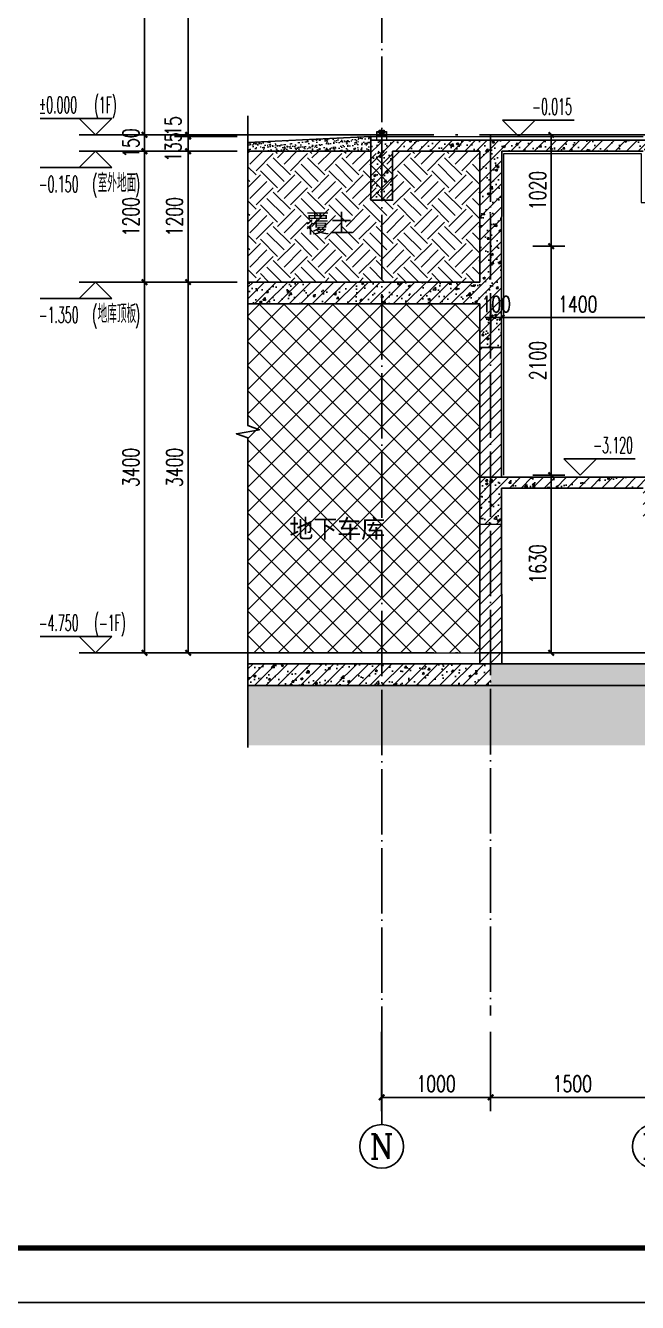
# Model space of a CAD drawing. Extents: x 393367 to 3005760, y 4998 to 826018.
# Drawn here: x 2819284 to 2824898, y 517962 to 529673 of the extents above; entities that cross this region are included whole.
import ezdxf
from ezdxf.enums import TextEntityAlignment as Align

# ---------------------------------------------------------------- set-up
doc = ezdxf.new("R2010")
doc.units = 0
doc.header["$LTSCALE"] = 1000
doc.linetypes.add('DOTE', pattern=[2.42, 2, -0.2, 0.02, -0.2])
doc.layers.get('0').update_dxf_attribs({"linetype": 'CONTINUOUS'})
doc.layers.get('Defpoints').update_dxf_attribs({"linetype": 'CONTINUOUS'})
for name, color, linetype in [('-TK', 7, 'CONTINUOUS'), ('AXIS', 3, 'CONTINUOUS'), ('AXIS_TEXT', 7, 'CONTINUOUS'), ('DIM_ELEV', 3, 'CONTINUOUS'), ('DIM_SYMB', 3, 'CONTINUOUS'), ('DOTE', 8, 'DOTE'), ('PUB_DIM', 3, 'CONTINUOUS'), ('PUB_HATCH', 8, 'CONTINUOUS'), ('PUB_TEXT', 7, 'CONTINUOUS'), ('WALL', 130, 'CONTINUOUS'), ('尺寸标注', 86, 'CONTINUOUS'), ('看线', 251, 'CONTINUOUS')]:
    doc.layers.add(name, color=color, linetype=linetype)
for name, color, linetype, lineweight in [('S_WINDOW', 144, 'CONTINUOUS', 15), ('内粉刷', 37, 'CONTINUOUS', 9), ('填充', 251, 'CONTINUOUS', 5), ('细细', 250, 'CONTINUOUS', 0)]:
    doc.layers.add(name, color=color, linetype=linetype, lineweight=lineweight)
doc.layers.add('yichutu', color=7, linetype='CONTINUOUS', true_color=0xffffff, plot=False)
doc.styles.add('_TCH_AXIS', font='COMPLEX', dxfattribs={"bigfont": 'GBCBIG'})
doc.styles.add('_TCH_DIM', font='simplex.shx', dxfattribs={"width": 0.65, "bigfont": 'gbcbig.shx'})
doc.styles.add('_TCH_DIM_T3', font='SIMPLEX', dxfattribs={"width": 0.705882, "bigfont": 'GBCBIG'})
doc.styles.add('COMPLEX', font='COMPLEX')
doc.dimstyles.new('_TCH_ARCH&&50', dxfattribs={"dimtxt": 148.75, "dimasz": 50, "dimexe": 125, "dimexo": 150, "dimgap": 50, "dimtad": 1, "dimdec": 0, "dimzin": 0, "dimdsep": 46, "dimtxsty": '_TCH_DIM_T3', "dimblk": 'ARCHTICK', "dimcen": 0.09, "dimclrt": 4, "dimazin": 2, "dimtfac": 1, "dimtdec": 0, "dimtix": 1, "dimtmove": 2, "dimatfit": 3, "dimfxl": 1, "dimtolj": 1, "dimtzin": 0, "dimarcsym": 0})
pattern_1 = [(315, (1818086.9457, -896.7821), (-1.767766953, -1.767766953), []), (315, (1818088.1242, -896.7821), (-1.767766953, -1.767766953), [])]
pattern_2 = [(45, (2420988.06, 621098.77), (-53.033009, 53.033009), []), (50, (2420988.06, 621098.77), (215.178055, -18.82564), [22.5, -247.5]), (355, (2420988.06, 621098.77), (-41.6254, 225.65764), [18, -198]), (100.4514, (2421006, 621097.2), (173.55281, 206.83186), [19.12206, -210.34263]), (46.1842, (2420988.06, 621158.77), (320.17231, -49.6557), [33.75, -371.25]), (96.6356, (2421014.74, 621154.63), (280.39881, 292.23536), [28.68309, -315.5139]), (351.1842, (2420988.06, 621158.77), (280.39858, 292.23558), [27, -297]), (21, (2421018.06, 621143.77), (179.072116, -120.78567), [22.5, -247.5]), (326, (2421018.06, 621143.77), (72.9946, 217.54501), [18, -198]), (71.4514, (2421032.98, 621133.7), (252.06679, 96.75915), [19.12206, -210.34263]), (37.5, (2420988.06, 621098.77), (3.647957, 99.868156), [0, -195.6, 0, -201, 0, -198.75]), (7.5, (2420988.06, 621098.77), (78.92086, 118.323514), [0, -114.6, 0, -191.1, 0, -75.75]), (327.5, (2420921.16, 621098.77), (160.146731, -6.766462), [0, -75, 0, -234, 0, -310.5]), (317.5, (2420891.16, 621098.77), (174.95585, 30.031495), [0, -97.5, 0, -155.4, 0, -220.5])]
pattern_3 = [(45, (2420988.06, 621152.625), (-53.03303, 53.03303), [])]

# ---------------------------------------------------------------- blocks, each defined once
blk = doc.blocks.new('A1')
blk.add_lwpolyline([(0, 59400), (0, 0), (84100, 0), (84100, 59400)], close=True)
at = {"const_width": 100}
blk.add_lwpolyline([(2500, 58400), (2500, 1000), (83100, 1000), (83100, 58400)], close=True, dxfattribs=at)
blk = doc.blocks.new('_ArchTick')
at = {"color": 0, "linetype": 'ByBlock', "const_width": 0.4}
blk.add_lwpolyline([(-0.5, -0.5), (0.5, 0.5)], dxfattribs=at)
blk = doc.blocks.new('*D2400')
at = {"layer": 'Defpoints', "color": 0, "transparency": 16777216}
for p in [(2825051, 526994), (2823652, 526720), (2825051, 526720)]:
    blk.add_point(p, dxfattribs=at)
at = {"layer": '尺寸标注', "color": 0, "lineweight": -2, "transparency": 16777216}
for p, q in [((2823652, 526870), (2823652, 527119)), ((2825051, 526870), (2825051, 527119)), ((2823652, 526994), (2825051, 526994))]:
    blk.add_line(p, q, dxfattribs=at)
at = {"layer": '尺寸标注', "color": 0, "lineweight": -2, "transparency": 16777216, "xscale": 50, "yscale": 50, "zscale": 50}
for p, rotation in [((2823652, 526994), 180.0121022878835), ((2825051, 526994), 0.01210228788352091)]:
    blk.add_blockref('_ArchTick', p, dxfattribs=dict(at, rotation=rotation))
at = {"layer": '尺寸标注', "color": 4, "transparency": 16777216, "insert": (2824351, 527118), "char_height": 148.8, "attachment_point": 5, "rotation": 0.0121, "style": '_TCH_DIM_T3'}
blk.add_mtext('\\A1;1400', dxfattribs=at)
blk = doc.blocks.new('*D2401')
at = {"layer": 'Defpoints', "color": 0, "transparency": 16777216}
for p in [(2823652, 526994), (2823552, 526720), (2823652, 526720)]:
    blk.add_point(p, dxfattribs=at)
at = {"layer": '尺寸标注', "color": 0, "lineweight": -2, "transparency": 16777216}
for p, q in [((2823552, 526870), (2823552, 527119)), ((2823652, 526870), (2823652, 527119)), ((2823552, 526994), (2823502, 526994)), ((2823552, 526994), (2823652, 526994)), ((2823652, 526994), (2823702, 526994))]:
    blk.add_line(p, q, dxfattribs=at)
at = {"layer": '尺寸标注', "color": 0, "lineweight": -2, "transparency": 16777216, "xscale": 50, "yscale": 50, "zscale": 50}
for p, rotation in [((2823552, 526994), 0.01210228783364187), ((2823652, 526994), 180.0121022878336)]:
    blk.add_blockref('_ArchTick', p, dxfattribs=dict(at, rotation=rotation))
at = {"layer": '尺寸标注', "color": 4, "transparency": 16777216, "insert": (2823602, 527118), "char_height": 148.8, "attachment_point": 5, "rotation": 0.0121, "style": '_TCH_DIM_T3'}
blk.add_mtext('\\A1;100', dxfattribs=at)
blk = doc.blocks.new('*D2402')
at = {"layer": 'Defpoints', "color": 0, "transparency": 16777216}
for p in [(2823788, 528670), (2824107, 528670), (2823788, 527650)]:
    blk.add_point(p, dxfattribs=at)
at = {"layer": '尺寸标注', "color": 0, "lineweight": -2, "transparency": 16777216}
for p, q in [((2823938, 528670), (2824232, 528670)), ((2824107, 527650), (2824107, 528670)), ((2823938, 527650), (2824232, 527650))]:
    blk.add_line(p, q, dxfattribs=at)
at = {"layer": '尺寸标注', "color": 0, "lineweight": -2, "transparency": 16777216, "xscale": 50, "yscale": 50, "zscale": 50}
for p, rotation in [((2824107, 528670), 90), ((2824107, 527650), 270)]:
    blk.add_blockref('_ArchTick', p, dxfattribs=dict(at, rotation=rotation))
at = {"layer": '尺寸标注', "color": 4, "transparency": 16777216, "insert": (2823983, 528160), "char_height": 148.8, "attachment_point": 5, "rotation": 90, "style": '_TCH_DIM_T3'}
blk.add_mtext('\\A1;1020', dxfattribs=at)
blk = doc.blocks.new('*D2403')
at = {"layer": 'Defpoints', "color": 0, "transparency": 16777216}
for p in [(2823788, 527650), (2824107, 527650), (2823788, 525550)]:
    blk.add_point(p, dxfattribs=at)
at = {"layer": '尺寸标注', "color": 0, "lineweight": -2, "transparency": 16777216}
for p, q in [((2823938, 527650), (2824232, 527650)), ((2824107, 525550), (2824107, 527650)), ((2823938, 525550), (2824232, 525550))]:
    blk.add_line(p, q, dxfattribs=at)
at = {"layer": '尺寸标注', "color": 0, "lineweight": -2, "transparency": 16777216, "xscale": 50, "yscale": 50, "zscale": 50}
for p, rotation in [((2824107, 527650), 90), ((2824107, 525550), 270)]:
    blk.add_blockref('_ArchTick', p, dxfattribs=dict(at, rotation=rotation))
at = {"layer": '尺寸标注', "color": 4, "transparency": 16777216, "insert": (2823983, 526600), "char_height": 148.8, "attachment_point": 5, "rotation": 90, "style": '_TCH_DIM_T3'}
blk.add_mtext('\\A1;2100', dxfattribs=at)
blk = doc.blocks.new('*D2404')
at = {"layer": 'Defpoints', "color": 0, "transparency": 16777216}
for p in [(2823788, 525550), (2824107, 525550), (2823788, 523920)]:
    blk.add_point(p, dxfattribs=at)
at = {"layer": '尺寸标注', "color": 0, "lineweight": -2, "transparency": 16777216}
for p, q in [((2823938, 525550), (2824232, 525550)), ((2824107, 523920), (2824107, 525550)), ((2823938, 523920), (2824232, 523920))]:
    blk.add_line(p, q, dxfattribs=at)
at = {"layer": '尺寸标注', "color": 0, "lineweight": -2, "transparency": 16777216, "xscale": 50, "yscale": 50, "zscale": 50}
for p, rotation in [((2824107, 525550), 90), ((2824107, 523920), 270)]:
    blk.add_blockref('_ArchTick', p, dxfattribs=dict(at, rotation=rotation))
at = {"layer": '尺寸标注', "color": 4, "transparency": 16777216, "insert": (2823983, 524735), "char_height": 148.8, "attachment_point": 5, "rotation": 90, "style": '_TCH_DIM_T3'}
blk.add_mtext('\\A1;1630', dxfattribs=at)
blk = doc.blocks.new('*D2418')
at = {"layer": 'AXIS', "color": 0, "lineweight": -2, "transparency": 16777216}
for p, q in [((2823551, 520443), (2823551, 519718)), ((2825051, 520443), (2825051, 519718)), ((2823551, 519843), (2825051, 519843))]:
    blk.add_line(p, q, dxfattribs=at)
at = {"layer": 'Defpoints', "color": 0, "transparency": 16777216}
for p in [(2823551, 520593), (2825051, 520593), (2825051, 519843)]:
    blk.add_point(p, dxfattribs=at)
at = {"layer": 'AXIS', "color": 0, "lineweight": -2, "transparency": 16777216, "xscale": 50, "yscale": 50, "zscale": 50, "rotation": 180}
blk.add_blockref('_ArchTick', (2823551, 519843), dxfattribs=at)
at = {"layer": 'AXIS', "color": 0, "lineweight": -2, "transparency": 16777216, "xscale": 50, "yscale": 50, "zscale": 50}
blk.add_blockref('_ArchTick', (2825051, 519843), dxfattribs=at)
at = {"layer": 'AXIS', "color": 4, "transparency": 16777216, "insert": (2824301, 519968), "char_height": 148.8, "attachment_point": 5, "style": '_TCH_DIM_T3'}
blk.add_mtext('\\A1;1500', dxfattribs=at)
blk = doc.blocks.new('*D2419')
at = {"layer": 'AXIS', "color": 0, "lineweight": -2, "transparency": 16777216}
for p, q in [((2822551, 520443), (2822551, 519718)), ((2823551, 520443), (2823551, 519718)), ((2822551, 519843), (2823551, 519843))]:
    blk.add_line(p, q, dxfattribs=at)
at = {"layer": 'Defpoints', "color": 0, "transparency": 16777216}
for p in [(2822551, 520593), (2823551, 520593), (2823551, 519843)]:
    blk.add_point(p, dxfattribs=at)
at = {"layer": 'AXIS', "color": 0, "lineweight": -2, "transparency": 16777216, "xscale": 50, "yscale": 50, "zscale": 50, "rotation": 180}
blk.add_blockref('_ArchTick', (2822551, 519843), dxfattribs=at)
at = {"layer": 'AXIS', "color": 0, "lineweight": -2, "transparency": 16777216, "xscale": 50, "yscale": 50, "zscale": 50}
blk.add_blockref('_ArchTick', (2823551, 519843), dxfattribs=at)
at = {"layer": 'AXIS', "color": 4, "transparency": 16777216, "insert": (2823051, 519968), "char_height": 148.8, "attachment_point": 5, "style": '_TCH_DIM_T3'}
blk.add_mtext('\\A1;1000', dxfattribs=at)
blk = doc.blocks.new('*D2424')
at = {"layer": 'Defpoints', "color": 0, "transparency": 16777216}
for p in [(2820775, 527320), (2821375, 527320), (2821375, 523920)]:
    blk.add_point(p, dxfattribs=at)
at = {"layer": 'PUB_DIM', "color": 0, "lineweight": -2, "transparency": 16777216}
for p, q in [((2821225, 527320), (2820650, 527320)), ((2820775, 523920), (2820775, 527320)), ((2821225, 523920), (2820650, 523920))]:
    blk.add_line(p, q, dxfattribs=at)
at = {"layer": 'PUB_DIM', "color": 0, "lineweight": -2, "transparency": 16777216, "xscale": 50, "yscale": 50, "zscale": 50}
for p, rotation in [((2820775, 527320), 90), ((2820775, 523920), 270)]:
    blk.add_blockref('_ArchTick', p, dxfattribs=dict(at, rotation=rotation))
at = {"layer": 'PUB_DIM', "color": 4, "transparency": 16777216, "insert": (2820651, 525620), "char_height": 148.8, "attachment_point": 5, "rotation": 90, "style": '_TCH_DIM_T3'}
blk.add_mtext('\\A1;3400', dxfattribs=at)
blk = doc.blocks.new('*D2425')
at = {"layer": 'Defpoints', "color": 0, "transparency": 16777216}
for p in [(2820775, 528520), (2821375, 528520), (2821375, 527320)]:
    blk.add_point(p, dxfattribs=at)
at = {"layer": 'PUB_DIM', "color": 0, "lineweight": -2, "transparency": 16777216}
for p, q in [((2821225, 528520), (2820650, 528520)), ((2820775, 527320), (2820775, 528520)), ((2821225, 527320), (2820650, 527320))]:
    blk.add_line(p, q, dxfattribs=at)
at = {"layer": 'PUB_DIM', "color": 0, "lineweight": -2, "transparency": 16777216, "xscale": 50, "yscale": 50, "zscale": 50}
for p, rotation in [((2820775, 528520), 90), ((2820775, 527320), 270)]:
    blk.add_blockref('_ArchTick', p, dxfattribs=dict(at, rotation=rotation))
at = {"layer": 'PUB_DIM', "color": 4, "transparency": 16777216, "insert": (2820651, 527920), "char_height": 148.8, "attachment_point": 5, "rotation": 90, "style": '_TCH_DIM_T3'}
blk.add_mtext('\\A1;1200', dxfattribs=at)
blk = doc.blocks.new('*D2426')
at = {"layer": 'Defpoints', "color": 0, "transparency": 16777216}
for p in [(2820775, 528655), (2821375, 528655), (2821375, 528520)]:
    blk.add_point(p, dxfattribs=at)
at = {"layer": 'PUB_DIM', "color": 0, "lineweight": -2, "transparency": 16777216}
for p, q in [((2821225, 528655), (2820650, 528655)), ((2820775, 528520), (2820775, 528655)), ((2821225, 528520), (2820650, 528520))]:
    blk.add_line(p, q, dxfattribs=at)
at = {"layer": 'PUB_DIM', "color": 0, "lineweight": -2, "transparency": 16777216, "xscale": 50, "yscale": 50, "zscale": 50}
for p, rotation in [((2820775, 528655), 90), ((2820775, 528520), 270)]:
    blk.add_blockref('_ArchTick', p, dxfattribs=dict(at, rotation=rotation))
at = {"layer": 'PUB_DIM', "color": 4, "transparency": 16777216, "insert": (2820638, 528558), "char_height": 148.8, "attachment_point": 5, "rotation": 90, "style": '_TCH_DIM_T3'}
blk.add_mtext('\\A1;135', dxfattribs=at)
blk = doc.blocks.new('*D2427')
at = {"layer": 'Defpoints', "color": 0, "transparency": 16777216}
for p in [(2820775, 528670), (2821375, 528670), (2821375, 528655)]:
    blk.add_point(p, dxfattribs=at)
at = {"layer": 'PUB_DIM', "color": 0, "lineweight": -2, "transparency": 16777216}
for p, q in [((2821225, 528670), (2820650, 528670)), ((2821225, 528655), (2820650, 528655)), ((2820775, 528670), (2820775, 528720)), ((2820775, 528655), (2820775, 528670)), ((2820775, 528655), (2820775, 528605))]:
    blk.add_line(p, q, dxfattribs=at)
at = {"layer": 'PUB_DIM', "color": 0, "lineweight": -2, "transparency": 16777216, "xscale": 50, "yscale": 50, "zscale": 50}
for p, rotation in [((2820775, 528670), 270), ((2820775, 528655), 90)]:
    blk.add_blockref('_ArchTick', p, dxfattribs=dict(at, rotation=rotation))
at = {"layer": 'PUB_DIM', "color": 4, "transparency": 16777216, "insert": (2820638, 528752), "char_height": 148.8, "attachment_point": 5, "rotation": 90, "style": '_TCH_DIM_T3'}
blk.add_mtext('\\A1;15', dxfattribs=at)
blk = doc.blocks.new('*D2428')
at = {"layer": 'Defpoints', "color": 0, "transparency": 16777216}
for p in [(2820775, 531320), (2821375, 531320), (2821375, 528670)]:
    blk.add_point(p, dxfattribs=at)
at = {"layer": 'PUB_DIM', "color": 0, "lineweight": -2, "transparency": 16777216}
for p, q in [((2821225, 531320), (2820650, 531320)), ((2820775, 528670), (2820775, 531320)), ((2821225, 528670), (2820650, 528670))]:
    blk.add_line(p, q, dxfattribs=at)
at = {"layer": 'PUB_DIM', "color": 0, "lineweight": -2, "transparency": 16777216, "xscale": 50, "yscale": 50, "zscale": 50}
for p, rotation in [((2820775, 531320), 90), ((2820775, 528670), 270)]:
    blk.add_blockref('_ArchTick', p, dxfattribs=dict(at, rotation=rotation))
at = {"layer": 'PUB_DIM', "color": 4, "transparency": 16777216, "insert": (2820651, 529995), "char_height": 148.8, "attachment_point": 5, "rotation": 90, "style": '_TCH_DIM_T3'}
blk.add_mtext('\\A1;2650', dxfattribs=at)
blk = doc.blocks.new('*D2448')
at = {"layer": 'Defpoints', "color": 0, "transparency": 16777216}
for p in [(2820375, 527320), (2821375, 527320), (2821375, 523920)]:
    blk.add_point(p, dxfattribs=at)
at = {"layer": 'PUB_DIM', "color": 0, "lineweight": -2, "transparency": 16777216}
for p, q in [((2821225, 527320), (2820250, 527320)), ((2820375, 523920), (2820375, 527320)), ((2821225, 523920), (2820250, 523920))]:
    blk.add_line(p, q, dxfattribs=at)
at = {"layer": 'PUB_DIM', "color": 0, "lineweight": -2, "transparency": 16777216, "xscale": 50, "yscale": 50, "zscale": 50}
for p, rotation in [((2820375, 527320), 90), ((2820375, 523920), 270)]:
    blk.add_blockref('_ArchTick', p, dxfattribs=dict(at, rotation=rotation))
at = {"layer": 'PUB_DIM', "color": 4, "transparency": 16777216, "insert": (2820251, 525620), "char_height": 148.8, "attachment_point": 5, "rotation": 90, "style": '_TCH_DIM_T3'}
blk.add_mtext('\\A1;3400', dxfattribs=at)
blk = doc.blocks.new('*D2449')
at = {"layer": 'Defpoints', "color": 0, "transparency": 16777216}
for p in [(2820375, 528520), (2821375, 528520), (2821375, 527320)]:
    blk.add_point(p, dxfattribs=at)
at = {"layer": 'PUB_DIM', "color": 0, "lineweight": -2, "transparency": 16777216}
for p, q in [((2821225, 528520), (2820250, 528520)), ((2820375, 527320), (2820375, 528520)), ((2821225, 527320), (2820250, 527320))]:
    blk.add_line(p, q, dxfattribs=at)
at = {"layer": 'PUB_DIM', "color": 0, "lineweight": -2, "transparency": 16777216, "xscale": 50, "yscale": 50, "zscale": 50}
for p, rotation in [((2820375, 528520), 90), ((2820375, 527320), 270)]:
    blk.add_blockref('_ArchTick', p, dxfattribs=dict(at, rotation=rotation))
at = {"layer": 'PUB_DIM', "color": 4, "transparency": 16777216, "insert": (2820251, 527920), "char_height": 148.8, "attachment_point": 5, "rotation": 90, "style": '_TCH_DIM_T3'}
blk.add_mtext('\\A1;1200', dxfattribs=at)
blk = doc.blocks.new('*D2450')
at = {"layer": 'Defpoints', "color": 0, "transparency": 16777216}
for p in [(2820375, 528670), (2821375, 528670), (2821375, 528520)]:
    blk.add_point(p, dxfattribs=at)
at = {"layer": 'PUB_DIM', "color": 0, "lineweight": -2, "transparency": 16777216}
for p, q in [((2821225, 528670), (2820250, 528670)), ((2820375, 528670), (2820375, 528720)), ((2820375, 528520), (2820375, 528670)), ((2821225, 528520), (2820250, 528520)), ((2820375, 528520), (2820375, 528470))]:
    blk.add_line(p, q, dxfattribs=at)
at = {"layer": 'PUB_DIM', "color": 0, "lineweight": -2, "transparency": 16777216, "xscale": 50, "yscale": 50, "zscale": 50}
for p, rotation in [((2820375, 528670), 270), ((2820375, 528520), 90)]:
    blk.add_blockref('_ArchTick', p, dxfattribs=dict(at, rotation=rotation))
at = {"layer": 'PUB_DIM', "color": 4, "transparency": 16777216, "insert": (2820251, 528595), "char_height": 148.8, "attachment_point": 5, "rotation": 90, "style": '_TCH_DIM_T3'}
blk.add_mtext('\\A1;150', dxfattribs=at)
blk = doc.blocks.new('*D2451')
at = {"layer": 'Defpoints', "color": 0, "transparency": 16777216}
for p in [(2820375, 531570), (2821375, 531570), (2821375, 528670)]:
    blk.add_point(p, dxfattribs=at)
at = {"layer": 'PUB_DIM', "color": 0, "lineweight": -2, "transparency": 16777216}
for p, q in [((2821225, 531570), (2820250, 531570)), ((2820375, 528670), (2820375, 531570)), ((2821225, 528670), (2820250, 528670))]:
    blk.add_line(p, q, dxfattribs=at)
at = {"layer": 'PUB_DIM', "color": 0, "lineweight": -2, "transparency": 16777216, "xscale": 50, "yscale": 50, "zscale": 50}
for p, rotation in [((2820375, 531570), 90), ((2820375, 528670), 270)]:
    blk.add_blockref('_ArchTick', p, dxfattribs=dict(at, rotation=rotation))
at = {"layer": 'PUB_DIM', "color": 4, "transparency": 16777216, "insert": (2820251, 530120), "char_height": 148.8, "attachment_point": 5, "rotation": 90, "style": '_TCH_DIM_T3'}
blk.add_mtext('\\A1;2900', dxfattribs=at)
blk = doc.blocks.new('_axiso')
blk.add_circle((0, 0), 0.5)
at = {"layer": 'AXIS_TEXT', "style": 'COMPLEX', "width": 1.041667}
blk.add_attdef('A', text='', height=0.56, dxfattribs=at).set_placement((-0.25, -0.28), (0.25, -0.28), align=Align.FIT)
blk = doc.blocks.new('yct-841-594-42050-29700-50-1000')
at = {"layer": 'yichutu', "color": 7, "true_color": 0xffffff}
blk.add_lwpolyline([(0, 0), (0, 29700), (42050, 29700), (42050, 0)], close=True, dxfattribs=at)

msp = doc.modelspace()

# ---------------------------------------------------------------- hatches: boundary and pattern name
at = {"layer": 'PUB_HATCH'}
h = msp.add_hatch(dxfattribs=at)
h.set_pattern_fill('钢筋混凝土', color=256, scale=30, style=0)
h.set_pattern_definition(pattern_2)
h.paths.add_polyline_path([(2822652.19289, 528520.3555), (2822452.37088, 528620.3555), (2822451.39053, 528070.53393), (2822651.39021, 528070.17733)])
h = msp.add_hatch(dxfattribs=at)
h.set_pattern_fill('钢筋混凝土', color=256, scale=30, style=0)
h.set_pattern_definition(pattern_2)
h.paths.add_polyline_path([(2823552.82604, 528553.68883), (2823552.87135, 528620.3555), (2822452.37088, 528620.3555), (2822652.19289, 528520.3555), (2823452.80336, 528520.3555)])
h = msp.add_hatch(dxfattribs=at)
h.set_pattern_fill('钢筋混凝土', color=256, scale=30, style=0)
h.set_pattern_definition(pattern_2)
h.paths.add_polyline_path([(2823552.82604, 528553.68883), (2823452.80336, 528520.3555), (2823451.98841, 527320.3555), (2823518.6098, 527253.66606), (2823651.98841, 527320.28718), (2823652.80341, 528520.3555)])
h = msp.add_hatch(dxfattribs=at)
h.set_pattern_fill('钢筋混凝土', color=256, scale=30, style=0)
h.set_pattern_definition(pattern_2)
h.paths.add_polyline_path([(2825051.38755, 528553.68883), (2825051.38716, 528620.3555), (2823552.87135, 528620.3555), (2823552.82604, 528553.68883), (2823652.80341, 528520.3555), (2824951.38774, 528520.3555)])
h = msp.add_hatch(dxfattribs=at)
h.set_pattern_fill('钢筋混凝土', color=256, scale=30, style=0)
h.set_pattern_definition(pattern_2)
h.paths.add_polyline_path([(2823518.6098, 527253.66606), (2823451.98841, 527320.3555), (2821324.3762, 527320.3555), (2821324.3762, 527120.3555), (2823451.85258, 527120.3555)])
h = msp.add_hatch(dxfattribs=at)
h.set_pattern_fill('钢筋混凝土', color=256, scale=30, style=0)
h.set_pattern_definition(pattern_2)
h.paths.add_polyline_path([(2823518.6098, 527253.66606), (2823451.85258, 527120.3555), (2823451.58103, 526720.49843), (2823651.58098, 526720.36261), (2823651.98841, 527320.28718)])
h = msp.add_hatch(dxfattribs=at)
h.set_pattern_fill('普通砖', color=256, scale=30, style=0)
h.set_pattern_definition(pattern_3)
h.paths.add_polyline_path([(2823551.39273, 525530.3555), (2823651.39037, 525530.3555), (2823651.581, 526720.29858), (2823451.581, 526720.33062), (2823451.39037, 525530.37152)])
h = msp.add_hatch(dxfattribs=at)
h.set_pattern_fill('钢筋混凝土', color=256, scale=30, style=0)
h.set_pattern_definition(pattern_2)
h.paths.add_polyline_path([(2823651.56296, 525430.35541), (2823551.38801, 525430.32034), (2823551.39273, 525530.35551), (2823451.39052, 525530.18306), (2823452.13498, 525098.47083), (2823652.13468, 525098.81572)])
h = msp.add_hatch(dxfattribs=at)
h.set_pattern_fill('钢筋混凝土', color=256, scale=30, style=0)
h.set_pattern_definition(pattern_2)
h.paths.add_polyline_path([(2823551.39273, 525530.3555), (2823551.38801, 525430.32034), (2824951.75408, 525430.81055), (2824951.75408, 525124.80977), (2825151.75408, 525124.35446), (2825151.75408, 525249.3287), (2827300.94986, 523901.94827), (2827300.94986, 523820.3555), (2827491.75408, 523820.3555), (2827491.75408, 524063.3555), (2827231.75408, 524063.3555), (2827231.75408, 524226.3555), (2826971.75408, 524226.3555), (2826971.75408, 524389.3555), (2826711.75408, 524389.3555), (2826711.75408, 524552.3555), (2826451.75408, 524552.3555), (2826451.75408, 524715.3555), (2826191.75408, 524715.3555), (2826191.75408, 524878.3555), (2825931.75408, 524878.3555), (2825931.75408, 525041.3555), (2825671.75408, 525041.3555), (2825671.75408, 525204.3555), (2825411.75408, 525204.3555), (2825411.75408, 525367.3555), (2825151.75408, 525367.3555), (2825151.75408, 525530.3555)])
h = msp.add_hatch(dxfattribs=at)
h.set_pattern_fill('钢筋混凝土', color=256, scale=30, style=0)
h.set_pattern_definition(pattern_2)
h.paths.add_polyline_path([(2823551.39273, 525530.3555), (2823651.39052, 525530.3555), (2823651.39022, 525530.52795)])
h = msp.add_hatch(dxfattribs=at)
h.set_pattern_fill('普通砖', color=256, scale=30, style=0)
h.set_pattern_definition(pattern_3)
h.paths.add_polyline_path([(2823652.23943, 525098.76897), (2823452.23945, 525098.68597), (2823452.76998, 523820.3555), (2823652.76999, 523820.3555)])
h = msp.add_hatch(dxfattribs=at)
h.set_pattern_fill('钢筋混凝土', color=256, scale=30, style=0)
h.set_pattern_definition(pattern_2)
h.paths.add_polyline_path([(2823552.76999, 523620.3555), (2823552.76999, 523820.3555), (2821324.3762, 523820.3555), (2821324.3762, 523620.3555)])
h = msp.add_hatch(dxfattribs=at)
h.set_pattern_fill('钢筋混凝土', color=256, scale=30, style=0)
h.set_pattern_definition(pattern_2)
h.paths.add_polyline_path([(2831051.39041, 523620.3555), (2831251.39041, 523820.3555), (2823552.76999, 523820.3555), (2823552.76999, 523620.3555)])
at = {"layer": '填充'}
h = msp.add_hatch(dxfattribs=at)
h.set_pattern_fill('AR-CONC', color=256, scale=50, style=0)
h.set_pattern_definition([(50, (-11765146.61, -4827237.36), (91.0923345, -7.96954277), [9.525, -104.775]), (355, (-11765146.61, -4827237.36), (-17.621413, 95.52832144), [7.62, -83.82]), (100.451, (-11765139.02, -4827238.03), (73.47125083, 87.5583439), [8.095, -89.045]), (46.1842, (-11765146.61, -4827211.96), (135.53952045, -21.021164), [14.2875, -157.1625]), (96.6356, (-11765135.31, -4827213.72), (118.7021172, 123.712778), [12.1425, -133.5675]), (351.184, (-11765146.61, -4827211.96), (118.7023029, 123.7125589), [11.43, -125.73]), (21, (-11765133.91, -4827218.31), (75.8074399, -51.13275926), [9.525, -104.775]), (326, (-11765133.91, -4827218.31), (30.9010142, 92.09398306), [7.62, -83.82]), (71.4514, (-11765127.59, -4827222.575), (106.7082454, 40.96142886), [8.095, -89.045]), (37.5, (-11765146.61, -4827237.364), (1.544301625, 42.277519437), [0, -82.804, 0, -85.09, 0, -84.1375]), (7.5, (-11765146.61, -4827237.364), (33.40983126, 50.09028741), [0, -48.514, 0, -80.899, 0, -32.0675]), (327.5, (-11765174.93, -4827237.364), (67.79529758, -2.864372), [0, -31.75, 0, -99.06, 0, -131.445]), (317.5, (-11765187.63, -4827237.364), (74.0645907, 12.71324552), [0, -41.275, 0, -65.786, 0, -93.345])])
h.paths.add_polyline_path([(2821324.3762, 528599.04156), (2821324.3762, 528520.72337), (2822451.40722, 528520.71899), (2822451.40722, 528655.15209)])
h = msp.add_hatch(dxfattribs=at)
h.set_pattern_fill('EARTH', color=250, scale=70, angle=45, style=0)
h.set_pattern_definition([(45, (2023998.06, 142056.1), (0, 314.308964), [222.25, -222.25]), (45, (2023939.13, 142115.03), (0, 314.308964), [222.25, -222.25]), (45, (2023880.2, 142173.96), (0, 314.308964), [222.25, -222.25]), (135, (2023880.2, 142213.25), (-314.308964, 0), [222.25, -222.25]), (135, (2023939.13, 142272.18), (-314.308964, 0), [222.25, -222.25]), (135, (2023998.06, 142331.12), (-314.308964, 0), [222.25, -222.25])])
edge = h.paths.add_edge_path()
edge.add_line((2821324.3762, 528520.34528), (2821324.3762, 527327.06491))
edge.add_line((2821324.3762, 527327.06491), (2823451.99286, 527326.91409))
edge.add_line((2823452.40315, 527323.69676), (2823452.38862, 528517.01424))
edge.add_line((2823452.38862, 528517.01424), (2821324.3762, 528520.34528))
h = msp.add_hatch(dxfattribs=at)
h.set_pattern_fill('ANSI37', color=196, scale=100, style=0)
h.set_pattern_definition([(45, (1536018.51, 19169.57), (-112.253202, 112.253202), []), (135, (1536018.51, 19169.57), (-112.253202, -112.253202), [])])
edge = h.paths.add_edge_path()
edge.add_line((2821567.05275, 527120.35627), (2821324.35402, 527120.35657))
edge.add_line((2821324.35402, 527120.35657), (2821324.33661, 523920.35566))
edge.add_line((2821324.33661, 523920.35566), (2823352.30259, 523920.3555))
edge.add_line((2823451.64457, 523920.60842), (2823451.64457, 527120.60931))
edge.add_line((2823451.64457, 527120.60931), (2821567.05275, 527120.35627))
h = msp.add_hatch(dxfattribs=at)
h.set_pattern_fill('EARTH', color=250, scale=50, angle=45, style=0)
h.set_pattern_definition([(45, (2667629.36, 660704.43), (0, 224.5064), [158.75, -158.75]), (45, (2667587.26, 660746.52), (0, 224.5064), [158.75, -158.75]), (45, (2667545.17, 660788.62), (0, 224.5064), [158.75, -158.75]), (135, (2667545.17, 660816.68), (-224.5064, 0), [158.75, -158.75]), (135, (2667587.26, 660858.77), (-224.5064, 0), [158.75, -158.75]), (135, (2667629.36, 660900.87), (-224.5064, 0), [158.75, -158.75])])
h.paths.add_polyline_path([(2821324.3762, 523070.45732), (2821324.3762, 523620.70922), (2831051.39054, 523620.70922), (2831051.39028, 523070.45732)])
at = {"layer": '细细'}
h = msp.add_hatch(dxfattribs=at)
h.set_pattern_fill('金属', color=256, style=0)
h.set_pattern_definition(pattern_1)
h.paths.add_polyline_path([(2822596.34426, 528700.15935), (2822576.34426, 528700.15935), (2822576.34426, 528686.65803), (2822526.34426, 528686.65803), (2822526.34426, 528700.15935), (2822506.34426, 528700.15935), (2822506.34426, 528655.15935), (2822596.34426, 528655.15935)])
h.paths.add_polyline_path([(2822578.34426, 528684.65803), (2822578.34426, 528698.15935), (2822594.34426, 528698.15935), (2822594.34426, 528657.15935), (2822508.34426, 528657.15935), (2822508.34426, 528698.15935), (2822524.34426, 528698.15935), (2822524.34426, 528684.65803)], flags=16)
h = msp.add_hatch(dxfattribs=at)
h.set_pattern_fill('金属', color=256, style=0)
h.set_pattern_definition(pattern_1)
h.paths.add_polyline_path([(2822528.84426, 528688.65803), (2822528.84426, 528713.65803), (2822540.84426, 528713.65803), (2822540.84426, 528703.65803), (2822561.84426, 528703.65803), (2822561.84426, 528713.65803), (2822573.84426, 528713.65803), (2822573.84426, 528688.65803)])
h.paths.add_polyline_path([(2822571.84426, 528690.65803), (2822571.84426, 528711.65803), (2822563.84426, 528711.65803), (2822563.84426, 528701.65803), (2822538.84426, 528701.65803), (2822538.84426, 528711.65803), (2822530.84426, 528711.65803), (2822530.84426, 528690.65803)], flags=16)
h = msp.add_hatch(color=256, dxfattribs=at)
edge = h.paths.add_edge_path()
edge.add_line((2822555.84426, 528703.65803), (2822555.84426, 528715.65803))
edge.add_arc((2822551.34426, 528723.95205), 9.43615, 241.517546549, 298.482453451, ccw=False)
edge.add_line((2822546.84426, 528715.65803), (2822546.84426, 528703.65803))
edge.add_arc((2822551.34426, 528695.364), 9.43615, 61.517546549, 118.482453451, ccw=False)

# ---------------------------------------------------------------- linework, layer by layer
at = {"layer": 'AXIS'}
msp.add_line((2822551.39037, 520593.35538), (2822551.39037, 519593.35538), dxfattribs=at)
at = {"layer": 'DIM_ELEV'}
for p, q in [((2820075.43392, 528820.3555), (2819419.43392, 528820.3555)), ((2819925.43392, 528670.3555), (2819775.43392, 528820.3555)), ((2819925.43392, 528670.3555), (2820075.43392, 528820.3555)), ((2820775.43392, 528670.3555), (2819775.43392, 528670.3555)), ((2819925.43392, 528519.88505), (2819775.43392, 528369.88505)), ((2820775.43392, 528519.88505), (2819775.43392, 528519.88505)), ((2819925.43392, 528519.88505), (2820075.43392, 528369.88505)), ((2820075.43392, 528369.88505), (2819419.43392, 528369.88505)), ((2819925.43392, 527320.3555), (2819775.43392, 527170.3555)), ((2820775.43392, 527320.3555), (2819775.43392, 527320.3555)), ((2819925.43392, 527320.3555), (2820075.43392, 527170.3555)), ((2820075.43392, 527170.3555), (2819419.43392, 527170.3555)), ((2820075.43392, 524070.3555), (2819419.43392, 524070.3555)), ((2819925.43392, 523920.3555), (2819775.43392, 524070.3555)), ((2819925.43392, 523920.3555), (2820075.43392, 524070.3555)), ((2820775.43392, 523920.3555), (2819775.43392, 523920.3555))]:
    msp.add_line(p, q, dxfattribs=at)
at = {"layer": 'DIM_ELEV', "color": 6}
for p, q in [((2823811.06731, 528655.24858), (2823661.06731, 528805.24858)), ((2823661.06731, 528805.24858), (2824317.06731, 528805.24858)), ((2823811.06731, 528655.24858), (2823961.06731, 528805.24858)), ((2824371.4448, 525550.3555), (2824221.4448, 525700.3555)), ((2824221.4448, 525700.3555), (2824877.4448, 525700.3555)), ((2824371.4448, 525550.3555), (2824521.4448, 525700.3555))]:
    msp.add_line(p, q, dxfattribs=at)
at = {"layer": 'DIM_SYMB'}
msp.add_lwpolyline([(2821324.3762, 528844.66366), (2821324.3762, 526004.37061), (2821429.3762, 525966.15374), (2821219.3762, 525929.12507), (2821324.3762, 525891.87061), (2821324.3762, 523051.57756)], dxfattribs=at)
at = {"layer": 'DOTE', "linetype": 'DOTE', "ltscale": 0.3}
for p, q in [((2822551.39037, 534470.3555), (2822551.39037, 520593.35538)), ((2823551.39037, 528670.3555), (2823551.39037, 520593.35538))]:
    msp.add_line(p, q, dxfattribs=at)
at = {"layer": 'DOTE', "linetype": 'DOTE'}
for p, q in [((2835129.01778, 528670.3555), (2820961.59394, 528670.3555)), ((2835129.01778, 523920.3555), (2820961.59394, 523920.3555))]:
    msp.add_line(p, q, dxfattribs=at)
at = {"layer": 'S_WINDOW'}
for points in [[(2822506.33459, 528655.15667), (2822596.35765, 528655.15667), (2822596.35638, 528620.3555), (2822506.33332, 528620.3555)], [(2822506.34426, 528655.15935), (2822506.34426, 528700.15935), (2822526.34426, 528700.15935), (2822526.34426, 528686.65803), (2822576.34426, 528686.65803), (2822576.34426, 528700.15935), (2822596.34426, 528700.15935), (2822596.34426, 528655.15935)], [(2822508.34426, 528657.15935), (2822508.34426, 528698.15935), (2822524.34426, 528698.15935), (2822524.34426, 528684.65803), (2822578.34426, 528684.65803), (2822578.34426, 528698.15935), (2822594.34426, 528698.15935), (2822594.34426, 528657.15935)], [(2822528.84426, 528688.65803), (2822528.84426, 528713.65803), (2822540.84426, 528713.65803), (2822540.84426, 528703.65803), (2822561.84426, 528703.65803), (2822561.84426, 528713.65803), (2822573.84426, 528713.65803), (2822573.84426, 528688.65803)], [(2822530.84426, 528690.65803), (2822530.84426, 528711.65803), (2822538.84426, 528711.65803), (2822538.84426, 528701.65803), (2822563.84426, 528701.65803), (2822563.84426, 528711.65803), (2822571.84426, 528711.65803), (2822571.84426, 528690.65803)]]:
    msp.add_lwpolyline(points, close=True, dxfattribs=at)
at = {"layer": 'WALL'}
for p, q in [((2822452.37088, 528620.3555), (2822451.39053, 528070.53393)), ((2823552.87135, 528620.3555), (2822452.37088, 528620.3555)), ((2822652.19289, 528520.3555), (2822651.39021, 528070.17733)), ((2823452.80336, 528520.3555), (2822652.19289, 528520.3555)), ((2823452.80336, 528520.3555), (2823451.98841, 527320.3555)), ((2825051.38716, 528620.3555), (2823552.87135, 528620.3555)), ((2823652.80341, 528520.3555), (2823651.98841, 527320.28718)), ((2824951.38774, 528520.3555), (2823652.80341, 528520.3555)), ((2822651.39021, 528070.17733), (2822451.39053, 528070.53393)), ((2823451.98841, 527320.3555), (2821324.3762, 527320.3555)), ((2821324.3762, 527120.3555), (2821324.3762, 527320.3555)), ((2823651.98841, 527320.28718), (2823651.58098, 526720.36261)), ((2823451.85258, 527120.3555), (2821324.3762, 527120.3555)), ((2823451.85258, 527120.3555), (2823451.58103, 526720.49843)), ((2823451.581, 526720.33062), (2823451.39037, 525530.37152)), ((2823651.58098, 526720.36261), (2823451.58103, 526720.49843)), ((2823651.581, 526720.29858), (2823651.39037, 525530.3555)), ((2823551.39273, 525530.35551), (2823451.39052, 525530.18306)), ((2823451.39052, 525530.18306), (2823452.13498, 525098.47083)), ((2823651.39022, 525530.52795), (2823551.39273, 525530.35551)), ((2823651.39022, 525530.52795), (2823651.39052, 525530.3555)), ((2825151.75408, 525530.3555), (2823651.39053, 525530.3555)), ((2823651.56296, 525430.35541), (2824951.75408, 525430.81055)), ((2823651.56296, 525430.35541), (2823652.13468, 525098.81572)), ((2823652.13468, 525098.81572), (2823452.13498, 525098.47083)), ((2823452.23945, 525098.68597), (2823452.76998, 523820.3555)), ((2823652.23943, 525098.76897), (2823652.76999, 523820.3555)), ((2823552.76999, 523820.3555), (2821324.3762, 523820.3555)), ((2821324.3762, 523620.3555), (2821324.3762, 523820.3555)), ((2831251.39041, 523820.3555), (2823552.76999, 523820.3555)), ((2823552.76999, 523620.3555), (2821324.3762, 523620.3555)), ((2831051.39041, 523620.3555), (2823552.76999, 523620.3555))]:
    msp.add_line(p, q, dxfattribs=at)
at = {"layer": '内粉刷'}
for p, q in [((2822451.40722, 528655.15209), (2824951.44098, 528655.36081)), ((2821324.3762, 523920.3555), (2823452.30259, 523920.3555)), ((2823672.00808, 523920.3555), (2827352.97482, 523920.3555))]:
    msp.add_line(p, q, dxfattribs=at)
msp.add_lwpolyline([(2823671.94094, 525550.3555), (2823672.30423, 528500.3555), (2824931.38828, 528500.3555), (2824931.39053, 528050.35396), (2825171.39053, 528050.35588), (2825171.38828, 528500.3555), (2825381.39037, 528500.3555)], dxfattribs=at)
at = {"layer": '看线', "color": 32}
for p, q in [((2821324.3762, 528599.04156), (2822451.40722, 528655.15209)), ((2822451.40722, 528655.15209), (2822451.40722, 528570.3952)), ((2822451.40722, 528655.15209), (2822451.40722, 528570.3952)), ((2822451.40704, 528520.71899), (2821324.3762, 528520.72337))]:
    msp.add_line(p, q, dxfattribs=at)
at = {"layer": '细细'}
msp.add_lwpolyline([(2822555.84426, 528703.65803), (2822555.84426, 528715.65803, -0.2538046539), (2822546.84426, 528715.65803), (2822546.84426, 528703.65803, -0.2538046539)], format="xyb", close=True, dxfattribs=at)

# ---------------------------------------------------------------- block references
at = {"layer": '-TK', "xscale": 0.5, "yscale": 0.5, "zscale": 0.5}
msp.add_blockref('A1', (2798752.93768, 517962.12225), dxfattribs=at)
at = {"layer": 'AXIS'}
ref = msp.add_blockref('_axiso', (2822551.39037, 519393.35538), dxfattribs=dict(at, xscale=400, yscale=400, zscale=400))
ref.add_attrib('A', 'N', dxfattribs={"layer": 'AXIS_TEXT', "height": 226.27417, "style": '_TCH_AXIS', "width": 1.105263}).set_placement((2822438.25328, 519280.2183), (2822664.52745, 519280.2183), align=Align.FIT)
ref = msp.add_blockref('_axiso', (2825051.39037, 519393.35538), dxfattribs=dict(at, xscale=400, yscale=400, zscale=400))
ref.add_attrib('A', 'M', dxfattribs={"layer": 'AXIS_TEXT', "height": 226.27417, "style": '_TCH_AXIS'}).set_placement((2824938.25328, 519280.2183), (2825164.52745, 519280.2183), align=Align.FIT)
at = {"layer": 'yichutu'}
msp.add_blockref('yct-841-594-42050-29700-50-1000', (2798752.93768, 517962.12225), dxfattribs=at)

# ---------------------------------------------------------------- texts
at = {"layer": 'PUB_TEXT', "style": '_TCH_DIM'}
for s, height, width, p in [('%%P0.000', 148.75, 0.494118, (2819404.43392, 528870.4055)), ('(1F)', 148.75, 0.494118, (2819912.18392, 528870.4055)), ('-0.150', 148.75, 0.494118, (2819404.43392, 528144.83505)), ('(', 148.75, 0.494118, (2819896.08392, 528144.83505)), ('室外地面', 168.794326, 0.7, (2819945.08392, 528144.83505)), (')', 148.75, 0.494118, (2820289.12648, 528144.83505)), ('(', 148.75, 0.494118, (2819896.08392, 526945.3055)), ('地库顶板', 168.794326, 0.7, (2819945.08392, 526945.3055)), (')', 148.75, 0.494118, (2820289.12648, 526945.3055)), ('-1.350', 148.75, 0.494118, (2819404.43392, 526945.3055)), ('-4.750', 148.75, 0.494118, (2819404.43392, 524120.4055)), ('(-1F)', 148.75, 0.494118, (2819912.18392, 524120.4055))]:
    msp.add_text(s, height=height, dxfattribs=dict(at, width=width)).set_placement(p)
at = {"layer": 'PUB_TEXT', "color": 6, "style": '_TCH_DIM', "width": 0.494118}
for s, p in [('-0.015', (2823931.06731, 528855.29858)), ('-3.120', (2824491.4448, 525750.4055))]:
    msp.add_text(s, height=148.75, dxfattribs=at).set_placement(p)
at = {"layer": 'PUB_TEXT'}
for s, p in [('覆土', (2821853.85399, 527774.66504)), ('地下车库', (2821705.43822, 524974.66089))]:
    msp.add_text(s, height=168.794326, dxfattribs=at).set_placement(p)

# ---------------------------------------------------------------- dimensions: what is measured, and where the dimension line sits
at = {"layer": 'AXIS'}
for p1, p2, picture, middle in [((2822551.39037, 520593.35538), (2823551.39037, 520593.35538), '*D2419', (2823051.39037, 519967.73038)), ((2823551.39037, 520593.35538), (2825051.39037, 520593.35538), '*D2418', (2824301.39037, 519967.73038))]:
    dim = msp.add_aligned_dim(p1=p1, p2=p2, distance=-750, dimstyle='_TCH_ARCH&&50', dxfattribs=at)
    dim.commit()
    dim.dimension.update_dxf_attribs({"geometry": picture, "text_midpoint": middle})
at = {"layer": 'PUB_DIM'}
for p1, p2, distance, picture, middle in [((2821375.43392, 528670.3555), (2821375.43392, 531570.3555), 1000, '*D2451', (2820251.05892, 530120.3555)), ((2821375.43392, 528670.3555), (2821375.43392, 531320.35665), 600, '*D2428', (2820651.05892, 529995.35608)), ((2821375.43392, 528519.88505), (2821375.43392, 528670.3555), 1000, '*D2450', (2820251.05892, 528595.12028)), ((2821375.43392, 527320.3555), (2821375.43392, 528519.88505), 1000, '*D2449', (2820251.05892, 527920.12028)), ((2821375.43392, 527320.3555), (2821375.43392, 528519.88505), 600, '*D2425', (2820651.05892, 527920.12028)), ((2821375.43392, 523920.3555), (2821375.43392, 527320.3555), 1000, '*D2448', (2820251.05892, 525620.3555)), ((2821375.43392, 523920.3555), (2821375.43392, 527320.3555), 600, '*D2424', (2820651.05892, 525620.3555))]:
    dim = msp.add_aligned_dim(p1=p1, p2=p2, distance=distance, dimstyle='_TCH_ARCH&&50', dxfattribs=at)
    dim.commit()
    dim.dimension.update_dxf_attribs({"geometry": picture, "text_midpoint": middle})
for base, p1, p2, picture, middle in [((2820775.43392, 528670.3555), (2821375.43392, 528655.15437), (2821375.43392, 528670.3555), '*D2427', (2820637.93392, 528752.19104)), ((2820775.43392, 528655.15437), (2821375.43392, 528519.88505), (2821375.43392, 528655.15437), '*D2426', (2820637.93392, 528558.40783))]:
    dim = msp.add_linear_dim(base=base, p1=p1, p2=p2, angle=90, dimstyle='_TCH_ARCH&&50', dxfattribs=at)
    dim.commit()
    dim.dimension.update_dxf_attribs({"geometry": picture, "text_midpoint": middle, "dimtype": 161})
at = {"layer": '尺寸标注', "color": 106}
for p1, p2, distance, picture, middle in [((2823788.03296, 527650.3555), (2823788.03296, 528670.3555), -318.93371, '*D2402', (2823982.59167, 528160.3555)), ((2823788.03296, 525550.3555), (2823788.03296, 527650.3555), -318.93371, '*D2403', (2823982.59167, 526600.3555)), ((2823551.72704, 526719.52337), (2823651.75976, 526719.54449), 274.34849, '*D2401', (2823601.65918, 527118.25741)), ((2823651.75976, 526719.54449), (2825051.39036, 526719.84013), 274.34849, '*D2400', (2824351.49084, 527118.41579)), ((2823788.03296, 523920.3555), (2823788.03296, 525550.3555), -318.93371, '*D2404', (2823982.59167, 524735.3555))]:
    dim = msp.add_aligned_dim(p1=p1, p2=p2, distance=distance, dimstyle='_TCH_ARCH&&50', dxfattribs=at)
    dim.commit()
    dim.dimension.update_dxf_attribs({"geometry": picture, "text_midpoint": middle})

doc.saveas('drawing.dxf')
